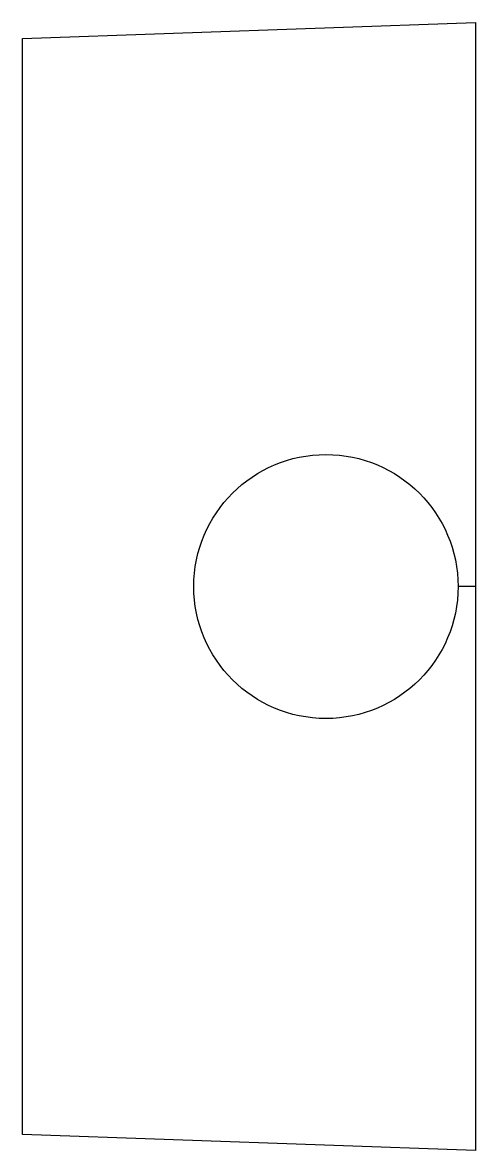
# Model space of a CAD drawing. Header units: millimetres. Extents: x -12 to 14, y -18.1 to 46.9.
import ezdxf

# ---------------------------------------------------------------- set-up
doc = ezdxf.new("R2010")
doc.units = ezdxf.units.MM
doc.layers.get('0').update_dxf_attribs({"linetype": 'CONTINUOUS'})

msp = doc.modelspace()

# ---------------------------------------------------------------- linework, layer by layer
msp.add_line((14.039, 14.393), (13.039, 14.393))
msp.add_lwpolyline([(14.039, -18.075), (-12.011, -17.166), (-12.011, 45.952), (14.039, 46.861)], close=True)
msp.add_circle((5.439, 14.393), 7.6)

doc.saveas('drawing.dxf')
